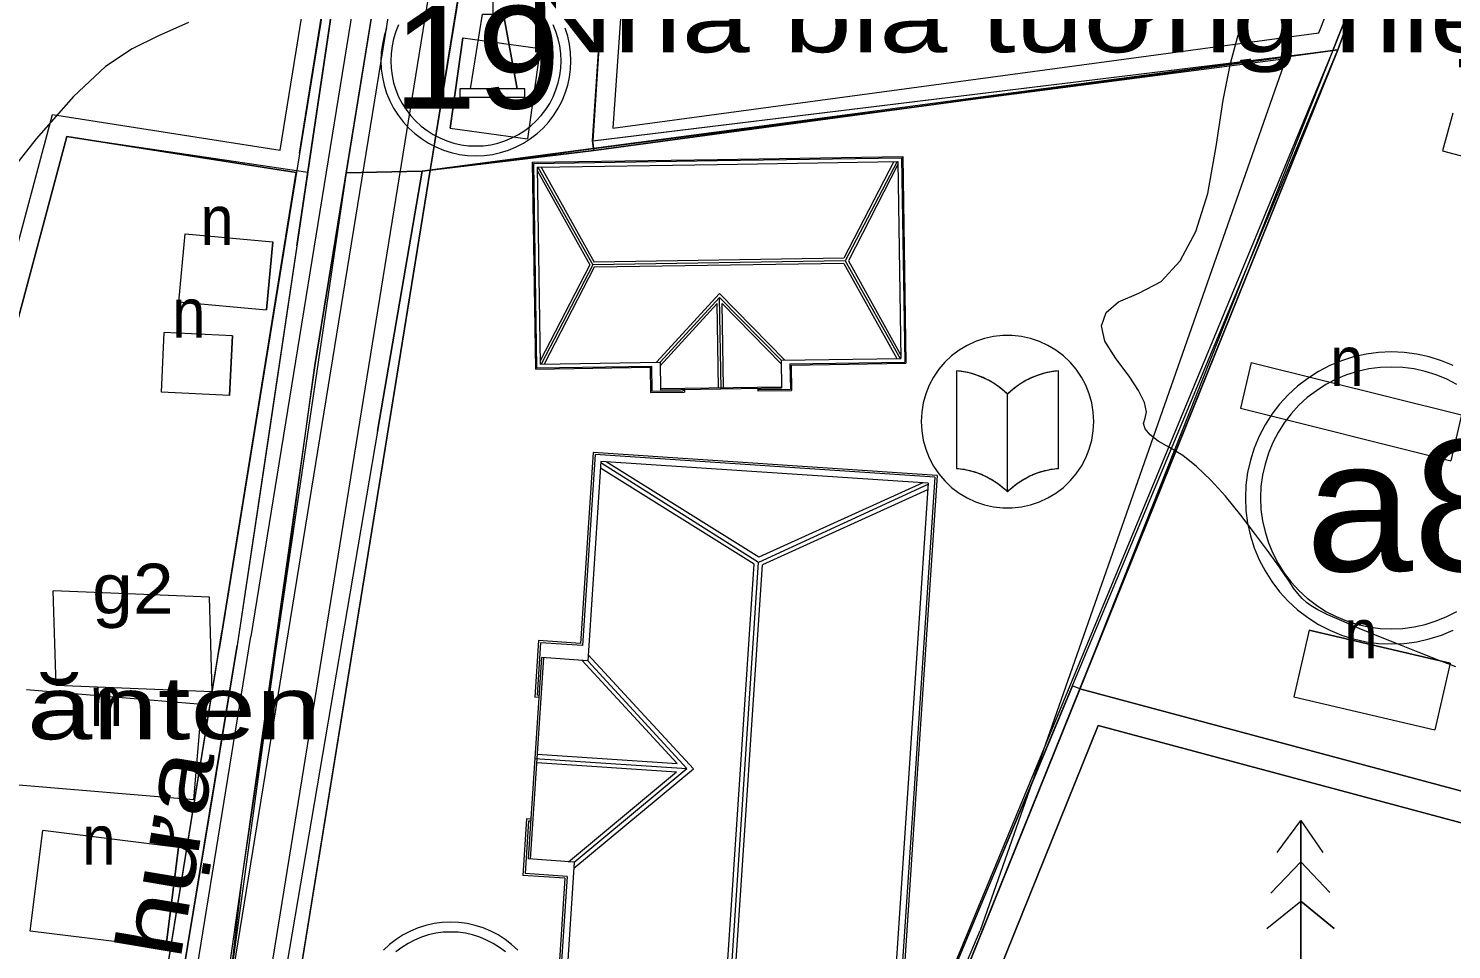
# Model space of a CAD drawing. Header units: metres. Extents: x 533049 to 537618, y 1849954 to 1852676.
# Drawn here: x 535188.7 to 535334.5, y 1851826.4 to 1851920.7 of the extents above; entities that cross this region are included whole.
import ezdxf

# ---------------------------------------------------------------- set-up
doc = ezdxf.new("R2010")
doc.units = ezdxf.units.M
doc.header["$LTSCALE"] = 2
for name, color, linetype, lineweight in [('11', 7, 'Continuous', 13), ('13', 7, 'Continuous', 13), ('14', 7, 'Continuous', 13), ('20', 7, 'Continuous', 13), ('38', 7, 'Continuous', 13), ('49', 7, 'Continuous', 13), ('51', 7, 'Continuous', 13), ('52', 7, 'Continuous', 13), ('54', 7, 'Continuous', 13), ('55', 7, 'Continuous', 13), ('57', 7, 'Continuous', 13), ('60', 7, 'Continuous', 13)]:
    doc.layers.add(name, color=color, linetype=linetype, lineweight=lineweight)

msp = doc.modelspace()

# ---------------------------------------------------------------- linework, layer by layer
at = {"linetype": 'Continuous', "lineweight": 13}
for points in [[(535094.87, 1851896.09), (535117.48, 1851890.12), (535139.23, 1851884.29), (535172.75, 1851878.74), (535183.6, 1851875.83), (535192.64, 1851909.6), (535217.32, 1851905.94), (535223.47, 1851947.35), (535229.23, 1851964.63), (535234.99, 1851981.9), (535240.14, 1851995.84), (535242.55, 1852001.76), (535253.26, 1852028.44), (535263.96, 1852055.12), (535267.52, 1852065.82), (535274.86, 1852093.21), (534741.15, 1852246.88)], [(535479.58, 1851768.64), (535489.17, 1851811.91), (535495.28, 1851834.41), (535501.39, 1851857.52), (535508.74, 1851884.58), (535516.09, 1851911.64), (535491.24, 1851914.81), (535466.38, 1851917.97), (535397.17, 1851927.28), (535337.39, 1851943.25), (535312.05, 1851945.02), (535277.33, 1851948.35), (535229.38, 1851955.82), (535224.47, 1851925.71), (535221.24, 1851905.89), (535210.55, 1851833.67), (535209.07, 1851820.64), (535203.07, 1851781.19), (535199.58, 1851758.2)], [(535229.39, 1851955.84), (535224.47, 1851925.71), (535226.92, 1851925.31), (535247.44, 1851923.34), (535246.5, 1851909.16), (535322.81, 1851918.47), (535331.99, 1851943.63), (535312.05, 1851945.02), (535277.33, 1851948.35), (535229.39, 1851955.86)], [(535331.99, 1851943.63), (535322.81, 1851918.47), (535296.4, 1851853.05), (535340.21, 1851841.31), (535349.34, 1851875.36), (535367.28, 1851935.27)], [(535479.58, 1851768.64), (535489.17, 1851811.91), (535501.39, 1851857.52), (535516.09, 1851911.64), (535491.24, 1851914.81), (535466.38, 1851917.97), (535397.17, 1851927.28), (535367.28, 1851935.27), (535358.31, 1851905.31), (535349.34, 1851875.36), (535340.21, 1851841.31), (535296.4, 1851853.05), (535295.63, 1851853.37), (535291.56, 1851843.62), (535290.2, 1851840.37), (535286.66, 1851831.89), (535262.69, 1851774.47), (535236.99, 1851777.23), (535235.21, 1851760.98)], [(535262.69, 1851774.47), (535264.62, 1851778.81), (535266.4, 1851778.76), (535296.4, 1851853.05), (535322.81, 1851918.47)], [(535288.97, 1851873.24), (535289.12, 1851873.38), (535289.27, 1851873.52), (535289.42, 1851873.65), (535289.58, 1851873.78), (535289.74, 1851873.9), (535289.9, 1851874.03), (535290.06, 1851874.14), (535290.23, 1851874.26), (535290.4, 1851874.37), (535290.57, 1851874.47), (535290.75, 1851874.57), (535290.92, 1851874.67), (535291.1, 1851874.76), (535291.28, 1851874.85), (535291.47, 1851874.94), (535291.65, 1851875.02), (535291.84, 1851875.09), (535292.03, 1851875.16), (535292.22, 1851875.23), (535292.41, 1851875.29), (535292.61, 1851875.35), (535292.8, 1851875.4), (535293, 1851875.45), (535293.2, 1851875.49), (535293.4, 1851875.53), (535293.59, 1851875.56), (535293.79, 1851875.59), (535294, 1851875.62), (535294.2, 1851875.63), (535294.2, 1851885.61), (535294, 1851885.59), (535293.79, 1851885.57), (535293.59, 1851885.54), (535293.4, 1851885.51), (535293.2, 1851885.47), (535293, 1851885.43), (535292.8, 1851885.38), (535292.61, 1851885.33), (535292.41, 1851885.27), (535292.22, 1851885.21), (535292.03, 1851885.14), (535291.84, 1851885.07), (535291.65, 1851885), (535291.47, 1851884.92), (535291.28, 1851884.83), (535291.1, 1851884.74), (535290.92, 1851884.65), (535290.75, 1851884.55), (535290.57, 1851884.45), (535290.4, 1851884.35), (535290.23, 1851884.24), (535290.06, 1851884.12), (535289.9, 1851884), (535289.74, 1851883.88), (535289.58, 1851883.76), (535289.42, 1851883.63), (535289.27, 1851883.5), (535289.12, 1851883.36), (535288.97, 1851883.22), (535288.83, 1851883.36), (535288.68, 1851883.5), (535288.53, 1851883.63), (535288.37, 1851883.76), (535288.21, 1851883.88), (535288.05, 1851884), (535287.89, 1851884.12), (535287.72, 1851884.24), (535287.55, 1851884.35), (535287.38, 1851884.45), (535287.2, 1851884.55), (535287.03, 1851884.65), (535286.85, 1851884.74), (535286.67, 1851884.83), (535286.48, 1851884.92), (535286.3, 1851885), (535286.11, 1851885.07), (535285.92, 1851885.14), (535285.73, 1851885.21), (535285.54, 1851885.27), (535285.34, 1851885.33), (535285.15, 1851885.38), (535284.95, 1851885.43), (535284.75, 1851885.47), (535284.55, 1851885.51), (535284.35, 1851885.54), (535284.15, 1851885.57), (535283.95, 1851885.59), (535283.75, 1851885.61), (535283.75, 1851875.63), (535283.95, 1851875.62), (535284.15, 1851875.59), (535284.35, 1851875.56), (535284.55, 1851875.53), (535284.75, 1851875.49), (535284.95, 1851875.45), (535285.15, 1851875.4), (535285.34, 1851875.35), (535285.54, 1851875.29), (535285.73, 1851875.23), (535285.92, 1851875.16)], [(535285.92, 1851875.16), (535286.11, 1851875.09), (535286.3, 1851875.02), (535286.48, 1851874.94), (535286.67, 1851874.85), (535286.85, 1851874.76), (535287.03, 1851874.67), (535287.2, 1851874.57), (535287.38, 1851874.47), (535287.55, 1851874.37), (535287.72, 1851874.26), (535287.89, 1851874.14), (535288.05, 1851874.03), (535288.21, 1851873.9), (535288.37, 1851873.78), (535288.53, 1851873.65), (535288.68, 1851873.52), (535288.83, 1851873.38), (535288.97, 1851873.24), (535288.97, 1851883.22)]]:
    msp.add_lwpolyline(points, dxfattribs=at)
for points in [[(535331.99, 1851943.63), (535337.39, 1851943.25), (535367.28, 1851935.27), (535349.34, 1851875.36), (535340.21, 1851841.31), (535296.4, 1851853.05), (535322.81, 1851918.47)], [(535226.92, 1851925.31), (535224.47, 1851925.71), (535221.24, 1851905.89), (535229.03, 1851906.04), (535239.59, 1851907.41), (535246.59, 1851908.37), (535246.5, 1851909.16), (535247.44, 1851923.34)], [(535203.07, 1851781.19), (535207.63, 1851780.49), (535262.69, 1851774.47), (535322.81, 1851918.47), (535229.03, 1851906.04), (535221.24, 1851905.89), (535218.02, 1851886.16)], [(535191.26, 1851739.58), (535157.74, 1851743.77), (535160.62, 1851768.15), (535144.85, 1851770.01), (535147.97, 1851799.92), (535174.97, 1851799.92), (535181.47, 1851867.92), (535192.64, 1851909.6), (535217.32, 1851905.94), (535213.15, 1851877.95), (535210.09, 1851857.49), (535204.99, 1851826.69), (535199.9, 1851795.88), (535194.99, 1851763.92)], [(535280.14, 1851880.42), (535280.19, 1851879.46), (535280.34, 1851878.52), (535280.6, 1851877.6), (535280.95, 1851876.71), (535281.4, 1851875.86), (535281.94, 1851875.07), (535282.56, 1851874.34), (535283.25, 1851873.68), (535284.02, 1851873.1), (535284.84, 1851872.61), (535285.7, 1851872.21), (535286.61, 1851871.9), (535287.54, 1851871.7), (535288.5, 1851871.59), (535289.45, 1851871.59), (535290.4, 1851871.7), (535291.34, 1851871.9), (535292.25, 1851872.21), (535293.11, 1851872.61), (535293.93, 1851873.1), (535294.7, 1851873.68), (535295.39, 1851874.34), (535296.01, 1851875.07), (535296.55, 1851875.86), (535296.99, 1851876.71), (535297.35, 1851877.6), (535297.6, 1851878.52), (535297.76, 1851879.46), (535297.81, 1851880.42), (535297.76, 1851881.37), (535297.6, 1851882.32), (535297.35, 1851883.24), (535296.99, 1851884.13), (535296.55, 1851884.97), (535296.01, 1851885.77), (535295.39, 1851886.49), (535294.7, 1851887.15), (535293.93, 1851887.73), (535293.11, 1851888.22), (535292.25, 1851888.63), (535291.34, 1851888.93), (535290.4, 1851889.14), (535289.45, 1851889.24), (535288.5, 1851889.24), (535287.54, 1851889.14), (535286.61, 1851888.93), (535285.7, 1851888.63), (535284.84, 1851888.22), (535284.02, 1851887.73), (535283.25, 1851887.15), (535282.56, 1851886.49), (535281.94, 1851885.77), (535281.4, 1851884.97), (535280.95, 1851884.13), (535280.6, 1851883.24), (535280.34, 1851882.32), (535280.19, 1851881.37)], [(535288.97, 1851873.24), (535289.52, 1851873.73), (535290.1, 1851874.17), (535290.72, 1851874.56), (535291.38, 1851874.9), (535292.05, 1851875.17), (535292.75, 1851875.39), (535293.47, 1851875.54), (535294.2, 1851875.63), (535294.2, 1851885.61), (535293.47, 1851885.52), (535292.75, 1851885.37), (535292.05, 1851885.15), (535291.38, 1851884.87), (535290.72, 1851884.54), (535290.1, 1851884.15), (535289.52, 1851883.71), (535288.97, 1851883.22), (535288.43, 1851883.71), (535287.85, 1851884.15), (535287.23, 1851884.54), (535286.57, 1851884.87), (535285.89, 1851885.15), (535285.2, 1851885.37), (535284.48, 1851885.52), (535283.75, 1851885.61), (535283.75, 1851875.63), (535284.48, 1851875.54), (535285.2, 1851875.39), (535285.89, 1851875.17), (535286.57, 1851874.9), (535287.23, 1851874.56), (535287.85, 1851874.17), (535288.43, 1851873.73)]]:
    msp.add_lwpolyline(points, close=True, dxfattribs=at)
at = {"layer": '11'}
for points in [[(535225.39, 1851920.68), (535225.13, 1851919.87), (535224.95, 1851919.04), (535224.84, 1851918.2), (535224.8, 1851917.35), (535224.84, 1851916.51), (535224.95, 1851915.66), (535225.13, 1851914.84), (535225.39, 1851914.03), (535225.71, 1851913.24), (535226.1, 1851912.49), (535226.56, 1851911.77), (535227.08, 1851911.1), (535227.65, 1851910.47), (535228.28, 1851909.9), (535228.95, 1851909.38), (535229.66, 1851908.93), (535230.42, 1851908.53), (535231.2, 1851908.21), (535232.01, 1851907.95), (535232.84, 1851907.77), (535233.68, 1851907.66), (535234.53, 1851907.62), (535235.38, 1851907.66), (535236.22, 1851907.77), (535237.05, 1851907.95), (535237.86, 1851908.21), (535238.64, 1851908.53), (535239.4, 1851908.93), (535240.11, 1851909.38), (535240.79, 1851909.9), (535241.41, 1851910.47), (535241.99, 1851911.1), (535242.5, 1851911.77), (535242.96, 1851912.49), (535243.35, 1851913.24), (535243.68, 1851914.03), (535243.93, 1851914.84), (535244.11, 1851915.66), (535244.23, 1851916.51), (535244.26, 1851917.35), (535244.23, 1851918.2), (535244.11, 1851919.04), (535243.93, 1851919.87), (535243.68, 1851920.68)], [(535226.62, 1851921.04), (535226.33, 1851920.34), (535226.1, 1851919.61), (535225.94, 1851918.87), (535225.84, 1851918.11), (535225.81, 1851917.35), (535225.84, 1851916.59), (535225.94, 1851915.84), (535226.1, 1851915.1), (535226.33, 1851914.37), (535226.62, 1851913.67), (535226.97, 1851912.99), (535227.38, 1851912.35), (535227.85, 1851911.75), (535228.36, 1851911.19), (535228.92, 1851910.67), (535229.53, 1851910.21), (535230.17, 1851909.8), (535230.84, 1851909.45), (535231.55, 1851909.16), (535232.27, 1851908.93), (535233.02, 1851908.76), (535233.77, 1851908.66), (535234.53, 1851908.63), (535235.29, 1851908.66), (535236.05, 1851908.76), (535236.79, 1851908.93), (535237.51, 1851909.16), (535238.22, 1851909.45), (535238.89, 1851909.8), (535239.53, 1851910.21), (535240.14, 1851910.67), (535240.7, 1851911.19), (535241.21, 1851911.75), (535241.68, 1851912.35), (535242.09, 1851912.99), (535242.44, 1851913.67), (535242.73, 1851914.37), (535242.96, 1851915.1), (535243.12, 1851915.84), (535243.22, 1851916.59), (535243.26, 1851917.35), (535243.22, 1851918.11), (535243.12, 1851918.87), (535242.96, 1851919.61), (535242.73, 1851920.34), (535242.44, 1851921.04)], [(535334.61, 1851886.15), (535333.41, 1851886.65), (535332.16, 1851887.04), (535330.89, 1851887.32), (535329.6, 1851887.49), (535328.29, 1851887.55), (535326.99, 1851887.49), (535325.7, 1851887.32), (535324.43, 1851887.04), (535323.18, 1851886.65), (535321.98, 1851886.15), (535320.82, 1851885.55), (535319.72, 1851884.84), (535318.69, 1851884.05), (535317.73, 1851883.17), (535316.84, 1851882.21), (535316.05, 1851881.17), (535315.35, 1851880.07), (535314.75, 1851878.92), (535314.25, 1851877.71), (535313.86, 1851876.47), (535313.57, 1851875.2), (535313.4, 1851873.9), (535313.35, 1851872.6), (535313.4, 1851871.3), (535313.57, 1851870), (535313.86, 1851868.73), (535314.25, 1851867.49), (535314.75, 1851866.28), (535315.35, 1851865.13), (535316.05, 1851864.03), (535316.84, 1851862.99), (535317.73, 1851862.03), (535318.69, 1851861.15), (535319.72, 1851860.36), (535320.82, 1851859.65), (535321.98, 1851859.05), (535323.18, 1851858.55), (535324.43, 1851858.16), (535325.7, 1851857.88), (535326.99, 1851857.71), (535328.29, 1851857.65), (535329.6, 1851857.71), (535330.89, 1851857.88), (535332.16, 1851858.16), (535333.41, 1851858.55), (535334.61, 1851859.05)], [(535335, 1851884.21), (535333.96, 1851884.75), (535332.88, 1851885.19), (535331.76, 1851885.54), (535330.62, 1851885.8), (535329.46, 1851885.95), (535328.29, 1851886), (535327.13, 1851885.95), (535325.97, 1851885.8), (535324.83, 1851885.54), (535323.71, 1851885.19), (535322.63, 1851884.75), (535321.59, 1851884.21), (535320.61, 1851883.58), (535319.68, 1851882.87), (535318.82, 1851882.08), (535318.03, 1851881.21), (535317.32, 1851880.29), (535316.69, 1851879.3), (535316.15, 1851878.26), (535315.7, 1851877.18), (535315.35, 1851876.07), (535315.1, 1851874.93), (535314.94, 1851873.77), (535314.89, 1851872.6), (535314.94, 1851871.43), (535315.1, 1851870.27), (535315.35, 1851869.13), (535315.7, 1851868.02), (535316.15, 1851866.94), (535316.69, 1851865.9), (535317.32, 1851864.91), (535318.03, 1851863.99), (535318.82, 1851863.12), (535319.68, 1851862.33), (535320.61, 1851861.62), (535321.59, 1851860.99), (535322.63, 1851860.45), (535323.71, 1851860.01), (535324.83, 1851859.66), (535325.97, 1851859.4), (535327.13, 1851859.25), (535328.29, 1851859.2), (535329.46, 1851859.25), (535330.62, 1851859.4), (535331.76, 1851859.66), (535332.88, 1851860.01), (535333.96, 1851860.45), (535335, 1851860.99)], [(535238.82, 1851826.32), (535238.19, 1851826.89), (535237.52, 1851827.41), (535236.8, 1851827.86), (535236.05, 1851828.25), (535235.27, 1851828.58), (535234.46, 1851828.84), (535233.63, 1851829.02), (535232.79, 1851829.13), (535231.94, 1851829.17), (535231.09, 1851829.13), (535230.25, 1851829.02), (535229.42, 1851828.84), (535228.61, 1851828.58), (535227.83, 1851828.25), (535227.07, 1851827.86), (535226.36, 1851827.41), (535225.68, 1851826.89), (535225.06, 1851826.32)], [(535237.55, 1851826.12), (535236.94, 1851826.58), (535236.3, 1851826.99), (535235.63, 1851827.34), (535234.92, 1851827.63), (535234.2, 1851827.86), (535233.45, 1851828.03), (535232.7, 1851828.13), (535231.94, 1851828.16), (535231.18, 1851828.13), (535230.42, 1851828.03), (535229.68, 1851827.86), (535228.95, 1851827.63), (535228.25, 1851827.34), (535227.58, 1851826.99), (535226.93, 1851826.58), (535226.33, 1851826.12)]]:
    msp.add_lwpolyline(points, dxfattribs=at)
at = {"layer": '13'}
msp.add_line((535231.37, 1851957.72), (535187.68, 1851688.97), dxfattribs=at)
msp.add_lwpolyline([(535233.97, 1851914.47), (535235.21, 1851922.11), (535237.36, 1851922.11), (535238.77, 1851914.47), (535237.36, 1851922.11), (535236.29, 1851922.11), (535236.29, 1851924.39)], dxfattribs=at)
msp.add_lwpolyline([(535232.87, 1851913.64), (535239.54, 1851913.64), (535239.54, 1851914.47), (535232.87, 1851914.47)], close=True, dxfattribs=at)
at = {"layer": '14'}
for p, q in [((535240.29, 1851906.96), (535259.27, 1851907.26)), ((535240.29, 1851906.96), (535240.62, 1851885.78)), ((535240.42, 1851906.83), (535259.27, 1851907.13)), ((535240.42, 1851906.83), (535240.75, 1851885.91)), ((535259.27, 1851907.26), (535278.25, 1851907.56)), ((535259.27, 1851907.13), (535278.12, 1851907.43)), ((535277.33, 1851907.03), (535272.22, 1851897.13)), ((535277.66, 1851907.03), (535272.35, 1851896.87)), ((535277.74, 1851907.03), (535278.06, 1851886.89)), ((535278.12, 1851907.43), (535278.45, 1851886.51)), ((535278.25, 1851907.56), (535278.58, 1851886.38)), ((535240.81, 1851906.45), (535241.13, 1851886.31)), ((535240.82, 1851906.13), (535246.19, 1851896.46)), ((535240.89, 1851906.45), (535246.52, 1851896.47)), ((535241.22, 1851906.46), (535246.64, 1851896.73)), ((535277.74, 1851906.72), (535272.68, 1851896.88)), ((535272.35, 1851896.87), (535246.52, 1851896.47)), ((535272.22, 1851897.13), (535246.64, 1851896.73)), ((535272.23, 1851896.61), (535246.65, 1851896.21)), ((535272.23, 1851896.61), (535277.65, 1851886.88)), ((535272.35, 1851896.87), (535277.98, 1851886.89)), ((535272.68, 1851896.88), (535278.05, 1851887.21)), ((535246.19, 1851896.46), (535241.12, 1851886.62)), ((535246.52, 1851896.47), (535241.21, 1851886.31)), ((535246.65, 1851896.21), (535241.54, 1851886.31)), ((535253.03, 1851886.5), (535259.48, 1851893.52)), ((535253.39, 1851886.5), (535259.49, 1851893.12)), ((535253.4, 1851886.14), (535259.24, 1851892.49)), ((535259.38, 1851883.88), (535259.24, 1851892.49)), ((535266.16, 1851886.7), (535259.48, 1851893.52)), ((535259.64, 1851883.76), (535259.49, 1851893.12)), ((535265.79, 1851886.7), (535259.49, 1851893.12)), ((535259.89, 1851883.89), (535259.76, 1851892.5)), ((535265.8, 1851886.33), (535259.76, 1851892.5)), ((535241.13, 1851886.31), (535253.39, 1851886.5)), ((535253.39, 1851886.5), (535253.44, 1851883.66)), ((535265.79, 1851886.7), (535278.06, 1851886.89)), ((535265.79, 1851886.7), (535265.84, 1851883.86)), ((535266.7, 1851886.32), (535278.45, 1851886.51)), ((535240.62, 1851885.78), (535252.37, 1851885.97)), ((535240.75, 1851885.91), (535252.5, 1851886.1)), ((535252.37, 1851885.97), (535252.41, 1851883.39)), ((535252.5, 1851886.1), (535252.54, 1851883.52)), ((535266.7, 1851886.32), (535266.74, 1851883.74)), ((535266.83, 1851886.2), (535278.58, 1851886.38)), ((535266.83, 1851886.2), (535266.87, 1851883.61)), ((535252.54, 1851883.52), (535255.77, 1851883.57)), ((535253.44, 1851883.79), (535265.83, 1851883.98)), ((535253.44, 1851883.66), (535265.84, 1851883.86)), ((535255.76, 1851883.7), (535255.77, 1851883.57)), ((535255.89, 1851883.7), (535255.9, 1851883.44)), ((535263.38, 1851883.82), (535263.39, 1851883.56)), ((535263.39, 1851883.56), (535266.87, 1851883.61)), ((535263.51, 1851883.82), (535263.51, 1851883.69)), ((535263.51, 1851883.69), (535266.74, 1851883.74)), ((535252.41, 1851883.39), (535255.9, 1851883.44)), ((535246.54, 1851877.25), (535245.24, 1851857.71)), ((535246.74, 1851877.03), (535245.44, 1851857.48)), ((535247.34, 1851876.34), (535245.98, 1851855.94)), ((535281.76, 1851874.91), (535246.54, 1851877.25)), ((535281.53, 1851874.71), (535246.74, 1851877.03)), ((535263.48, 1851865.99), (535247.33, 1851876.21)), ((535280.84, 1851874.11), (535247.34, 1851876.34)), ((535263.51, 1851866.54), (535247.87, 1851876.3)), ((535263.03, 1851865.81), (535247.3, 1851875.66)), ((535281.76, 1851874.91), (535279.66, 1851843.34)), ((535280.83, 1851873.98), (535263.48, 1851865.99)), ((535280.32, 1851874.14), (535263.51, 1851866.54)), ((535280.8, 1851873.43), (535263.89, 1851865.75)), ((535281.53, 1851874.71), (535279.44, 1851843.36)), ((535260.62, 1851823.04), (535263.48, 1851865.99)), ((535260.2, 1851823.27), (535263.03, 1851865.81)), ((535261.06, 1851823.22), (535263.89, 1851865.75)), ((535240.94, 1851858), (535240.56, 1851852.2)), ((535241.14, 1851857.77), (535240.79, 1851852.4)), ((535245.24, 1851857.71), (535240.94, 1851858)), ((535245.44, 1851857.48), (535241.14, 1851857.77)), ((535241.26, 1851856.25), (535239.89, 1851835.64)), ((535241.47, 1851856.24), (535240.1, 1851835.62)), ((535245.98, 1851855.94), (535241.26, 1851856.25)), ((535245.38, 1851855.98), (535255.13, 1851845.41)), ((535245.98, 1851855.94), (535256.14, 1851844.91)), ((535246.02, 1851856.54), (535256.81, 1851844.86)), ((535240.99, 1851852.17), (535240.56, 1851852.2)), ((535241, 1851852.39), (535240.79, 1851852.4)), ((535240.57, 1851845.94), (535256.14, 1851844.91)), ((535240.82, 1851846.36), (535255.13, 1851845.41)), ((535240.76, 1851845.5), (535255.08, 1851844.55)), ((535244, 1851835.36), (535255.08, 1851844.55)), ((535244.57, 1851834.71), (535256.81, 1851844.86)), ((535244.61, 1851835.32), (535256.14, 1851844.91)), ((535279.44, 1851843.36), (535277.36, 1851812)), ((535279.66, 1851843.34), (535277.56, 1851811.77)), ((535239.73, 1851839.74), (535239.34, 1851833.95)), ((535239.93, 1851839.52), (535239.57, 1851834.15)), ((535240.16, 1851839.72), (535239.73, 1851839.74)), ((535240.14, 1851839.5), (535239.93, 1851839.52)), ((535244.61, 1851835.32), (535239.89, 1851835.64)), ((535243.64, 1851833.66), (535239.34, 1851833.95)), ((535243.87, 1851833.86), (535239.57, 1851834.15)), ((535244.61, 1851835.32), (535243.25, 1851814.92)), ((535243.64, 1851833.66), (535242.34, 1851814.12)), ((535243.87, 1851833.86), (535242.57, 1851814.32))]:
    msp.add_line(p, q, dxfattribs=at)
for points in [[(535142.86, 1851770.24), (535146.17, 1851801.92), (535173.16, 1851801.92), (535179.5, 1851868.27), (535191.18, 1851911.86), (535214.47, 1851908.2), (535220.03, 1851942.43)], [(535142.86, 1851770.24), (535146.17, 1851801.92), (535173.16, 1851801.92), (535179.5, 1851868.27), (535191.18, 1851911.86), (535214.47, 1851908.2), (535220.03, 1851942.43)], [(535240.81, 1851906.45), (535259.28, 1851906.74), (535277.74, 1851907.03)], [(535280.84, 1851874.11), (535278.8, 1851843.4), (535276.76, 1851812.69)]]:
    msp.add_lwpolyline(points, dxfattribs=at)
at = {"layer": '20'}
for p, q in [((535231.89, 1851910.47), (535233.19, 1851919.71)), ((535233.19, 1851919.71), (535231.89, 1851910.47)), ((535233.19, 1851919.71), (535241.12, 1851918.6)), ((535241.12, 1851918.6), (535239.82, 1851909.35)), ((535317.49, 1851917.55), (535229.03, 1851906.04)), ((535317.49, 1851917.55), (535286.19, 1851828.31)), ((535317.49, 1851917.55), (535286.19, 1851828.31)), ((535334.58, 1851912), (535333.54, 1851908.14)), ((535231.89, 1851910.47), (535239.82, 1851909.35)), ((535333.54, 1851908.14), (535348.86, 1851904.02)), ((535224.47, 1851879.42), (535229.03, 1851906.04)), ((535204.11, 1851892.69), (535204.76, 1851899.64)), ((535204.76, 1851899.64), (535213.72, 1851898.8)), ((535213.72, 1851898.8), (535213.07, 1851891.85)), ((535213.07, 1851891.85), (535213.72, 1851898.8)), ((535204.11, 1851892.69), (535213.07, 1851891.85)), ((535202.32, 1851883.43), (535202.61, 1851889.54)), ((535209.61, 1851889.21), (535202.61, 1851889.54)), ((535209.61, 1851889.21), (535209.31, 1851883.1)), ((535209.31, 1851883.1), (535209.61, 1851889.21)), ((535313.94, 1851886.48), (535335.48, 1851881.11)), ((535209.31, 1851883.1), (535202.32, 1851883.43)), ((535335.48, 1851881.11), (535334.38, 1851876.41)), ((535191.53, 1851853.39), (535191.25, 1851863.09)), ((535207.24, 1851862.45), (535191.25, 1851863.09)), ((535207.53, 1851852.76), (535207.24, 1851862.45)), ((535207.53, 1851852.76), (535207.24, 1851862.45)), ((535319.89, 1851859.05), (535318.3, 1851852.23)), ((535334.32, 1851855.69), (535319.89, 1851859.05)), ((535319.89, 1851859.05), (535334.32, 1851855.69)), ((535334.32, 1851855.69), (535332.73, 1851848.87)), ((535206.46, 1851851.45), (535188.52, 1851852.94)), ((535207.53, 1851852.76), (535191.53, 1851853.39)), ((535205.65, 1851841.69), (535206.46, 1851851.45)), ((535205.65, 1851841.69), (535206.46, 1851851.45)), ((535318.3, 1851852.23), (535332.73, 1851848.87)), ((535205.65, 1851841.69), (535187.71, 1851843.18)), ((535188.89, 1851828.25), (535190.16, 1851838.55)), ((535204.06, 1851836.83), (535190.16, 1851838.55)), ((535204.06, 1851836.83), (535202.78, 1851826.53)), ((535202.78, 1851826.53), (535204.06, 1851836.83)), ((535202.78, 1851826.53), (535188.89, 1851828.25))]:
    msp.add_line(p, q, dxfattribs=at)
for points in [[(535283.32, 1852090.83), (535249.09, 1852000.42), (535248.7, 1851999.4), (535226.92, 1851925.31), (535247.44, 1851923.34), (535246.46, 1851909.16), (535322.81, 1851918.47), (535266.4, 1851778.76), (535207.48, 1851780.5), (535201.15, 1851758.93), (535234.41, 1851756.7), (535235.21, 1851760.98), (535258.72, 1851759.64), (535254.18, 1851737.72), (535253.11, 1851726.22), (535247.76, 1851709.38), (535266.46, 1851704.56), (535308.13, 1851692.53), (535332.28, 1851687.11)], [(535218.02, 1851886.16), (535229.38, 1851955.82), (535230.51, 1851959.97), (535239.8, 1851984.53)], [(535234.99, 1851981.9), (535223.47, 1851947.35), (535216.2, 1851898.4), (535210.09, 1851857.49)], [(535216.2, 1851898.4), (535223.47, 1851947.35), (535234.99, 1851981.9)], [(535209.07, 1851820.64), (535218.02, 1851886.16), (535229.38, 1851955.82), (535251.7, 1851952.41)], [(535229.03, 1851906.04), (535224.47, 1851879.42), (535213.18, 1851813.25)], [(535313.94, 1851886.48), (535312.83, 1851881.78), (535334.38, 1851876.41)], [(535313.94, 1851886.48), (535312.83, 1851881.78), (535334.38, 1851876.41)], [(535183.08, 1851695.81), (535190.09, 1851731.97), (535199.9, 1851795.88), (535210.09, 1851857.49)], [(535190.09, 1851731.97), (535199.9, 1851795.88), (535210.09, 1851857.49)], [(535207.61, 1851780.38), (535262.69, 1851774.47), (535277.8, 1851808.51), (535286.19, 1851828.31)]]:
    msp.add_lwpolyline(points, dxfattribs=at)
at = {"layer": '38'}
for points in [[(535249.57, 1851925.14), (535248.56, 1851910.46), (535320.86, 1851920.22), (535326.94, 1851935.58)], [(535496.75, 1851904.38), (535408.53, 1851916.15), (535395.11, 1851918.39), (535381.86, 1851921.49), (535367.57, 1851925.31), (535352.36, 1851874.5), (535342.43, 1851837.47), (535298.27, 1851849.3), (535268.49, 1851775.55), (535266.63, 1851775.61), (535264.63, 1851771.1), (535239.82, 1851773.76), (535238.68, 1851763.63)], [(535238.68, 1851763.63), (535239.82, 1851773.76), (535264.63, 1851771.1), (535266.63, 1851775.61), (535268.49, 1851775.55), (535298.27, 1851849.3), (535342.43, 1851837.47)]]:
    msp.add_lwpolyline(points, dxfattribs=at)
at = {"layer": '49'}
msp.add_lwpolyline([(535229.85, 1851906.15), (535239.59, 1851907.41), (535246.59, 1851908.37), (535246.46, 1851909.16), (535247.44, 1851923.34), (535232.87, 1851924.74)], close=True, dxfattribs=at)
at = {"layer": '51'}
msp.add_lwpolyline([(535249.57, 1851925.14), (535248.56, 1851910.46), (535320.86, 1851920.22), (535326.94, 1851935.58)], dxfattribs=at)
msp.add_lwpolyline([(535322.81, 1851918.47), (535246.61, 1851908.18), (535229.85, 1851906.15), (535209.46, 1851780.29), (535262.69, 1851774.47)], close=True, dxfattribs=at)
at = {"layer": '52'}
msp.add_lwpolyline([(535334.55, 1851936.48), (535333.75, 1851936.61), (535332.95, 1851936.74), (535332.15, 1851936.86), (535331.35, 1851936.99), (535330.55, 1851937.1), (535329.74, 1851937.22), (535328.57, 1851934.25), (535322.81, 1851918.47), (535296.4, 1851853.05), (535340.21, 1851841.31)], dxfattribs=at)
msp.add_lwpolyline([(535216.14, 1851905.92), (535192.64, 1851909.6), (535181.47, 1851867.92), (535174.97, 1851799.92), (535147.97, 1851799.92), (535144.85, 1851770.01), (535160.62, 1851768.15), (535157.74, 1851743.77), (535189.22, 1851739.74), (535208.23, 1851857.08)], close=True, dxfattribs=at)
at = {"layer": '54'}
for p, q in [((535225.58, 1851945.4), (535211.48, 1851858.42)), ((535194.2, 1851704.83), (535232.86, 1851943.44)), ((535197.16, 1851704.35), (535235.82, 1851942.96))]:
    msp.add_line(p, q, dxfattribs=at)
msp.add_lwpolyline([(535186.8, 1851706.09), (535211.48, 1851858.42)], dxfattribs=at)
at = {"layer": '55'}
for p, q in [((535222, 1851942.11), (535208.23, 1851857.08)), ((535216.45, 1851907.89), (535222, 1851942.11))]:
    msp.add_line(p, q, dxfattribs=at)
for points in [[(535197.16, 1851704.35), (535235.18, 1851938.99)], [(535183.84, 1851706.57), (535208.52, 1851858.9)], [(535183.84, 1851706.57), (535208.23, 1851857.08)], [(535235.23, 1851761.08), (535237.05, 1851777.22), (535262.69, 1851774.47), (535264.49, 1851778.81), (535266.4, 1851778.76), (535296.4, 1851853.05), (535340.21, 1851841.31)]]:
    msp.add_lwpolyline(points, dxfattribs=at)
at = {"layer": '57'}
for p, q in [((535231.89, 1851910.47), (535233.19, 1851919.71)), ((535233.19, 1851919.71), (535231.89, 1851910.47)), ((535233.19, 1851919.71), (535241.12, 1851918.6)), ((535241.12, 1851918.6), (535239.82, 1851909.35)), ((535317.49, 1851917.55), (535229.03, 1851906.04)), ((535317.49, 1851917.55), (535286.19, 1851828.31)), ((535317.49, 1851917.55), (535286.19, 1851828.31)), ((535334.58, 1851912), (535333.54, 1851908.14)), ((535231.89, 1851910.47), (535239.82, 1851909.35)), ((535240.29, 1851906.96), (535259.27, 1851907.26)), ((535240.29, 1851906.96), (535240.62, 1851885.78)), ((535240.42, 1851906.83), (535259.27, 1851907.13)), ((535240.42, 1851906.83), (535240.75, 1851885.91)), ((535259.27, 1851907.26), (535278.25, 1851907.56)), ((535259.27, 1851907.13), (535278.12, 1851907.43)), ((535277.33, 1851907.03), (535272.22, 1851897.13)), ((535277.66, 1851907.03), (535272.35, 1851896.87)), ((535277.74, 1851907.03), (535278.06, 1851886.89)), ((535278.12, 1851907.43), (535278.45, 1851886.51)), ((535278.25, 1851907.56), (535278.58, 1851886.38)), ((535333.54, 1851908.14), (535348.86, 1851904.02)), ((535224.47, 1851879.42), (535229.03, 1851906.04)), ((535240.81, 1851906.45), (535241.13, 1851886.31)), ((535240.82, 1851906.13), (535246.19, 1851896.46)), ((535240.89, 1851906.45), (535246.52, 1851896.47)), ((535241.22, 1851906.46), (535246.64, 1851896.73)), ((535277.74, 1851906.72), (535272.68, 1851896.88)), ((535204.11, 1851892.69), (535204.76, 1851899.64)), ((535204.76, 1851899.64), (535213.72, 1851898.8)), ((535213.72, 1851898.8), (535213.07, 1851891.85)), ((535213.07, 1851891.85), (535213.72, 1851898.8)), ((535272.35, 1851896.87), (535246.52, 1851896.47)), ((535272.22, 1851897.13), (535246.64, 1851896.73)), ((535272.23, 1851896.61), (535246.65, 1851896.21)), ((535272.23, 1851896.61), (535277.65, 1851886.88)), ((535272.35, 1851896.87), (535277.98, 1851886.89)), ((535272.68, 1851896.88), (535278.05, 1851887.21)), ((535246.19, 1851896.46), (535241.12, 1851886.62)), ((535246.52, 1851896.47), (535241.21, 1851886.31)), ((535246.65, 1851896.21), (535241.54, 1851886.31)), ((535204.11, 1851892.69), (535213.07, 1851891.85)), ((535253.03, 1851886.5), (535259.48, 1851893.52)), ((535253.39, 1851886.5), (535259.49, 1851893.12)), ((535253.4, 1851886.14), (535259.24, 1851892.49)), ((535259.38, 1851883.88), (535259.24, 1851892.49)), ((535266.16, 1851886.7), (535259.48, 1851893.52)), ((535259.64, 1851883.76), (535259.49, 1851893.12)), ((535265.79, 1851886.7), (535259.49, 1851893.12)), ((535259.89, 1851883.89), (535259.76, 1851892.5)), ((535265.8, 1851886.33), (535259.76, 1851892.5)), ((535202.32, 1851883.43), (535202.61, 1851889.54)), ((535209.61, 1851889.21), (535202.61, 1851889.54)), ((535209.61, 1851889.21), (535209.31, 1851883.1)), ((535209.31, 1851883.1), (535209.61, 1851889.21)), ((535241.13, 1851886.31), (535253.39, 1851886.5)), ((535253.39, 1851886.5), (535253.44, 1851883.66)), ((535265.79, 1851886.7), (535278.06, 1851886.89)), ((535265.79, 1851886.7), (535265.84, 1851883.86)), ((535266.7, 1851886.32), (535278.45, 1851886.51)), ((535313.94, 1851886.48), (535335.48, 1851881.11)), ((535240.62, 1851885.78), (535252.37, 1851885.97)), ((535240.75, 1851885.91), (535252.5, 1851886.1)), ((535252.37, 1851885.97), (535252.41, 1851883.39)), ((535252.5, 1851886.1), (535252.54, 1851883.52)), ((535266.7, 1851886.32), (535266.74, 1851883.74)), ((535266.83, 1851886.2), (535278.58, 1851886.38)), ((535266.83, 1851886.2), (535266.87, 1851883.61)), ((535252.54, 1851883.52), (535255.77, 1851883.57)), ((535253.44, 1851883.79), (535265.83, 1851883.98)), ((535253.44, 1851883.66), (535265.84, 1851883.86)), ((535255.76, 1851883.7), (535255.77, 1851883.57)), ((535255.89, 1851883.7), (535255.9, 1851883.44)), ((535263.38, 1851883.82), (535263.39, 1851883.56)), ((535263.39, 1851883.56), (535266.87, 1851883.61)), ((535263.51, 1851883.82), (535263.51, 1851883.69)), ((535263.51, 1851883.69), (535266.74, 1851883.74)), ((535209.31, 1851883.1), (535202.32, 1851883.43)), ((535252.41, 1851883.39), (535255.9, 1851883.44)), ((535335.48, 1851881.11), (535334.38, 1851876.41)), ((535246.54, 1851877.25), (535245.24, 1851857.71)), ((535246.74, 1851877.03), (535245.44, 1851857.48)), ((535247.34, 1851876.34), (535245.98, 1851855.94)), ((535281.76, 1851874.91), (535246.54, 1851877.25)), ((535281.53, 1851874.71), (535246.74, 1851877.03)), ((535263.48, 1851865.99), (535247.33, 1851876.21)), ((535280.84, 1851874.11), (535247.34, 1851876.34)), ((535263.51, 1851866.54), (535247.87, 1851876.3)), ((535263.03, 1851865.81), (535247.3, 1851875.66)), ((535281.76, 1851874.91), (535279.66, 1851843.34)), ((535280.83, 1851873.98), (535263.48, 1851865.99)), ((535280.32, 1851874.14), (535263.51, 1851866.54)), ((535280.8, 1851873.43), (535263.89, 1851865.75)), ((535281.53, 1851874.71), (535279.44, 1851843.36)), ((535260.62, 1851823.04), (535263.48, 1851865.99)), ((535260.2, 1851823.27), (535263.03, 1851865.81)), ((535261.06, 1851823.22), (535263.89, 1851865.75)), ((535191.53, 1851853.39), (535191.25, 1851863.09)), ((535207.24, 1851862.45), (535191.25, 1851863.09)), ((535207.53, 1851852.76), (535207.24, 1851862.45)), ((535207.53, 1851852.76), (535207.24, 1851862.45)), ((535319.89, 1851859.05), (535318.3, 1851852.23)), ((535334.32, 1851855.69), (535319.89, 1851859.05)), ((535319.89, 1851859.05), (535334.32, 1851855.69)), ((535240.94, 1851858), (535240.56, 1851852.2)), ((535241.14, 1851857.77), (535240.79, 1851852.4)), ((535245.24, 1851857.71), (535240.94, 1851858)), ((535245.44, 1851857.48), (535241.14, 1851857.77)), ((535241.26, 1851856.25), (535239.89, 1851835.64)), ((535241.47, 1851856.24), (535240.1, 1851835.62)), ((535245.98, 1851855.94), (535241.26, 1851856.25)), ((535245.38, 1851855.98), (535255.13, 1851845.41)), ((535245.98, 1851855.94), (535256.14, 1851844.91)), ((535246.02, 1851856.54), (535256.81, 1851844.86)), ((535334.32, 1851855.69), (535332.73, 1851848.87)), ((535206.46, 1851851.45), (535188.52, 1851852.94)), ((535207.53, 1851852.76), (535191.53, 1851853.39)), ((535205.65, 1851841.69), (535206.46, 1851851.45)), ((535205.65, 1851841.69), (535206.46, 1851851.45)), ((535240.99, 1851852.17), (535240.56, 1851852.2)), ((535241, 1851852.39), (535240.79, 1851852.4)), ((535318.3, 1851852.23), (535332.73, 1851848.87)), ((535240.57, 1851845.94), (535256.14, 1851844.91)), ((535240.82, 1851846.36), (535255.13, 1851845.41)), ((535240.76, 1851845.5), (535255.08, 1851844.55)), ((535244, 1851835.36), (535255.08, 1851844.55)), ((535244.57, 1851834.71), (535256.81, 1851844.86)), ((535244.61, 1851835.32), (535256.14, 1851844.91)), ((535205.65, 1851841.69), (535187.71, 1851843.18)), ((535279.44, 1851843.36), (535277.36, 1851812)), ((535279.66, 1851843.34), (535277.56, 1851811.77)), ((535188.89, 1851828.25), (535190.16, 1851838.55)), ((535204.06, 1851836.83), (535190.16, 1851838.55)), ((535239.73, 1851839.74), (535239.34, 1851833.95)), ((535239.93, 1851839.52), (535239.57, 1851834.15)), ((535240.16, 1851839.72), (535239.73, 1851839.74)), ((535240.14, 1851839.5), (535239.93, 1851839.52)), ((535319.01, 1851839.59), (535319.01, 1851821.92)), ((535204.06, 1851836.83), (535202.78, 1851826.53)), ((535202.78, 1851826.53), (535204.06, 1851836.83)), ((535244.61, 1851835.32), (535239.89, 1851835.64)), ((535243.64, 1851833.66), (535239.34, 1851833.95)), ((535243.87, 1851833.86), (535239.57, 1851834.15)), ((535244.61, 1851835.32), (535243.25, 1851814.92)), ((535315.95, 1851832.15), (535319.01, 1851835.35)), ((535321.99, 1851832.22), (535319.01, 1851835.35)), ((535243.64, 1851833.66), (535242.34, 1851814.12)), ((535243.87, 1851833.86), (535242.57, 1851814.32)), ((535315.53, 1851828.53), (535319.01, 1851831.31)), ((535322.42, 1851828.53), (535319.01, 1851831.31)), ((535202.78, 1851826.53), (535188.89, 1851828.25))]:
    msp.add_line(p, q, dxfattribs=at)
for points in [[(535283.32, 1852090.83), (535249.09, 1852000.42), (535248.7, 1851999.4), (535226.92, 1851925.31), (535247.44, 1851923.34), (535246.46, 1851909.16), (535322.81, 1851918.47), (535266.4, 1851778.76), (535207.48, 1851780.5), (535201.15, 1851758.93), (535234.41, 1851756.7), (535235.21, 1851760.98), (535258.72, 1851759.64), (535254.18, 1851737.72), (535253.11, 1851726.22), (535247.76, 1851709.38), (535266.46, 1851704.56), (535308.13, 1851692.53), (535332.28, 1851687.11)], [(535242.55, 1852001.76), (535240.14, 1851995.84), (535234.99, 1851981.9), (535223.47, 1851947.35), (535220.4, 1851926.65), (535217.32, 1851905.94), (535213.15, 1851877.95), (535210.09, 1851857.49), (535207.54, 1851842.09), (535204.99, 1851826.69), (535202.44, 1851811.28), (535199.9, 1851795.88), (535197.44, 1851779.9), (535194.99, 1851763.92)], [(535218.02, 1851886.16), (535229.38, 1851955.82), (535230.51, 1851959.97), (535239.8, 1851984.53)], [(535234.99, 1851981.9), (535223.47, 1851947.35), (535216.2, 1851898.4), (535210.09, 1851857.49)], [(535216.2, 1851898.4), (535223.47, 1851947.35), (535234.99, 1851981.9)], [(535209.07, 1851820.64), (535218.02, 1851886.16), (535229.38, 1851955.82), (535251.7, 1851952.41)], [(535233.97, 1851914.47), (535235.21, 1851922.11), (535237.36, 1851922.11), (535238.77, 1851914.47), (535237.36, 1851922.11), (535236.29, 1851922.11), (535236.29, 1851924.39)], [(535312.89, 1851870.82), (535311.32, 1851872.77), (535309.8, 1851874.43), (535308.33, 1851875.82), (535306.92, 1851876.93), (535305.57, 1851877.75), (535304.41, 1851878.42), (535303.58, 1851879.06), (535303.08, 1851879.66), (535302.92, 1851880.23), (535303.09, 1851880.77), (535303.23, 1851881.43), (535303.01, 1851882.37), (535302.41, 1851883.59), (535301.43, 1851885.08), (535300.08, 1851886.86), (535298.94, 1851888.66), (535298.61, 1851890.23), (535299.08, 1851891.57), (535300.35, 1851892.68), (535302.43, 1851893.56), (535304.73, 1851894.76), (535306.67, 1851896.87), (535308.25, 1851899.88), (535309.48, 1851903.78), (535310.35, 1851908.58), (535311.06, 1851913.33), (535311.8, 1851917.09), (535312.57, 1851919.87), (535313.38, 1851921.65)], [(535205.1, 1851921.28), (535201.97, 1851919.86), (535199.31, 1851918.59), (535196.6, 1851916.77), (535193.33, 1851913.7), (535189.5, 1851909.37), (535185.1, 1851903.79), (535180.15, 1851896.96), (535174.3, 1851889.82), (535167.24, 1851883.29), (535158.94, 1851877.37), (535149.43, 1851872.08), (535138.69, 1851867.41), (535128.41, 1851863.44), (535120.24, 1851860.29), (535114.2, 1851857.94), (535110.28, 1851856.39)], [(535240.81, 1851906.45), (535259.28, 1851906.74), (535277.74, 1851907.03)], [(535229.03, 1851906.04), (535224.47, 1851879.42), (535213.18, 1851813.25)], [(535313.94, 1851886.48), (535312.83, 1851881.78), (535334.38, 1851876.41)], [(535313.94, 1851886.48), (535312.83, 1851881.78), (535334.38, 1851876.41)], [(535280.84, 1851874.11), (535278.8, 1851843.4), (535276.76, 1851812.69)], [(535334.89, 1851855.32), (535334.28, 1851855.56), (535334.22, 1851855.58), (535334.12, 1851855.62), (535333.99, 1851855.66), (535333.82, 1851855.72), (535333.62, 1851855.79), (535333.19, 1851855.96), (535332.33, 1851856.29), (535331.04, 1851856.81), (535329.33, 1851857.49), (535327.18, 1851858.36), (535325.01, 1851859.24), (535323.22, 1851860.01), (535321.8, 1851860.64), (535320.75, 1851861.15), (535320.08, 1851861.54), (535319.6, 1851861.9), (535319.14, 1851862.32), (535318.7, 1851862.8), (535318.28, 1851863.36), (535317.88, 1851863.97), (535317.36, 1851864.77), (535316.6, 1851865.85), (535315.61, 1851867.22), (535314.37, 1851868.87), (535312.89, 1851870.82)], [(535183.08, 1851695.81), (535190.09, 1851731.97), (535199.9, 1851795.88), (535210.09, 1851857.49)], [(535190.09, 1851731.97), (535199.9, 1851795.88), (535210.09, 1851857.49)], [(535316.59, 1851836.3), (535319.01, 1851839.59), (535321.28, 1851836.3)], [(535316.59, 1851836.3), (535319.01, 1851839.59), (535321.28, 1851836.3)], [(535323.22, 1851821.92), (535319.01, 1851821.92), (535319.01, 1851839.59)], [(535315.95, 1851832.15), (535319.01, 1851835.35), (535321.99, 1851832.22)], [(535315.53, 1851828.53), (535319.01, 1851831.31), (535322.42, 1851828.53)], [(535207.61, 1851780.38), (535262.69, 1851774.47), (535277.8, 1851808.51), (535286.19, 1851828.31)]]:
    msp.add_lwpolyline(points, dxfattribs=at)
msp.add_lwpolyline([(535232.87, 1851913.64), (535239.54, 1851913.64), (535239.54, 1851914.47), (535232.87, 1851914.47)], close=True, dxfattribs=at)
at = {"layer": '60'}
for points in [[(535247.44, 1851923.34), (535246.46, 1851909.16), (535246.62, 1851908.18), (535322.29, 1851918.4), (535329.74, 1851937.22)], [(535334.55, 1851936.48), (535333.75, 1851936.61), (535332.95, 1851936.74), (535332.15, 1851936.86), (535331.35, 1851936.99), (535330.55, 1851937.1), (535329.74, 1851937.22), (535296.4, 1851853.05), (535340.21, 1851841.31)], [(535104.96, 1851747.93), (535141.4, 1851743.47), (535144.85, 1851770.01), (535147.97, 1851799.92), (535174.97, 1851799.92), (535181.47, 1851867.92), (535192.64, 1851909.6), (535216.14, 1851905.92)], [(535182.65, 1851872.31), (535192.64, 1851909.6), (535216.14, 1851905.92)]]:
    msp.add_lwpolyline(points, dxfattribs=at)
for points in [[(535232.87, 1851924.74), (535229.85, 1851906.15), (535239.59, 1851907.33), (535246.62, 1851908.18), (535246.46, 1851909.16), (535247.44, 1851923.34)], [(535229.85, 1851906.15), (535246.61, 1851908.18), (535322.29, 1851918.4), (535262.69, 1851774.47), (535236.99, 1851777.23), (535209.45, 1851780.19)], [(535216.14, 1851905.92), (535192.64, 1851909.6), (535181.47, 1851867.92), (535174.97, 1851799.92), (535147.97, 1851799.92), (535144.85, 1851770.01), (535160.62, 1851768.15), (535157.74, 1851743.77), (535189.22, 1851739.74), (535208.23, 1851857.08)]]:
    msp.add_lwpolyline(points, close=True, dxfattribs=at)

# ---------------------------------------------------------------- texts
at = {"layer": '11', "width": 1.1}
for s, height, p in [('19', 10.5, (535226.04, 1851912.46)), ('a8', 13.44, (535319.5, 1851865.09))]:
    msp.add_text(s, height=height, dxfattribs=at).set_placement(p)
at = {"layer": '20'}
for s, height, width, p in [('n', 5.08, 0.9, (535206.32, 1851898.49)), ('n', 5.08, 0.9, (535203.43, 1851889)), ('n', 5.08, 0.9, (535322.04, 1851884.07)), ('g2', 5.11, 1.1, (535195.22, 1851860.76)), ('n', 5.08, 0.9, (535323.47, 1851856.18)), ('n', 5.08, 0.9, (535194.98, 1851849.26)), ('n', 5.08, 0.9, (535194.22, 1851835.06))]:
    msp.add_text(s, height=height, dxfattribs=dict(at, width=width)).set_placement(p)
at = {"layer": '57'}
for s, height, width, p in [('Nhà bia tuởng niệm', 6.952, 1.35, (535239.56, 1851918.22)), ('n', 5.08, 0.9, (535206.32, 1851898.49)), ('n', 5.08, 0.9, (535203.43, 1851889)), ('n', 5.08, 0.9, (535322.04, 1851884.07)), ('g2', 5.11, 1.1, (535195.22, 1851860.76)), ('n', 5.08, 0.9, (535323.47, 1851856.18)), ('Cột ănten', 6.436, 1.4, (535166.46, 1851847.89)), ('n', 5.08, 0.9, (535194.98, 1851849.26)), ('n', 5.08, 0.9, (535194.22, 1851835.06))]:
    msp.add_text(s, height=height, dxfattribs=dict(at, width=width)).set_placement(p)
at = {"layer": '57', "width": 1.35}
msp.add_text('Đuờng nhựa', height=6.657, rotation=80.493, dxfattribs=at).set_placement((535196.54, 1851779.14))

doc.saveas('drawing.dxf')
